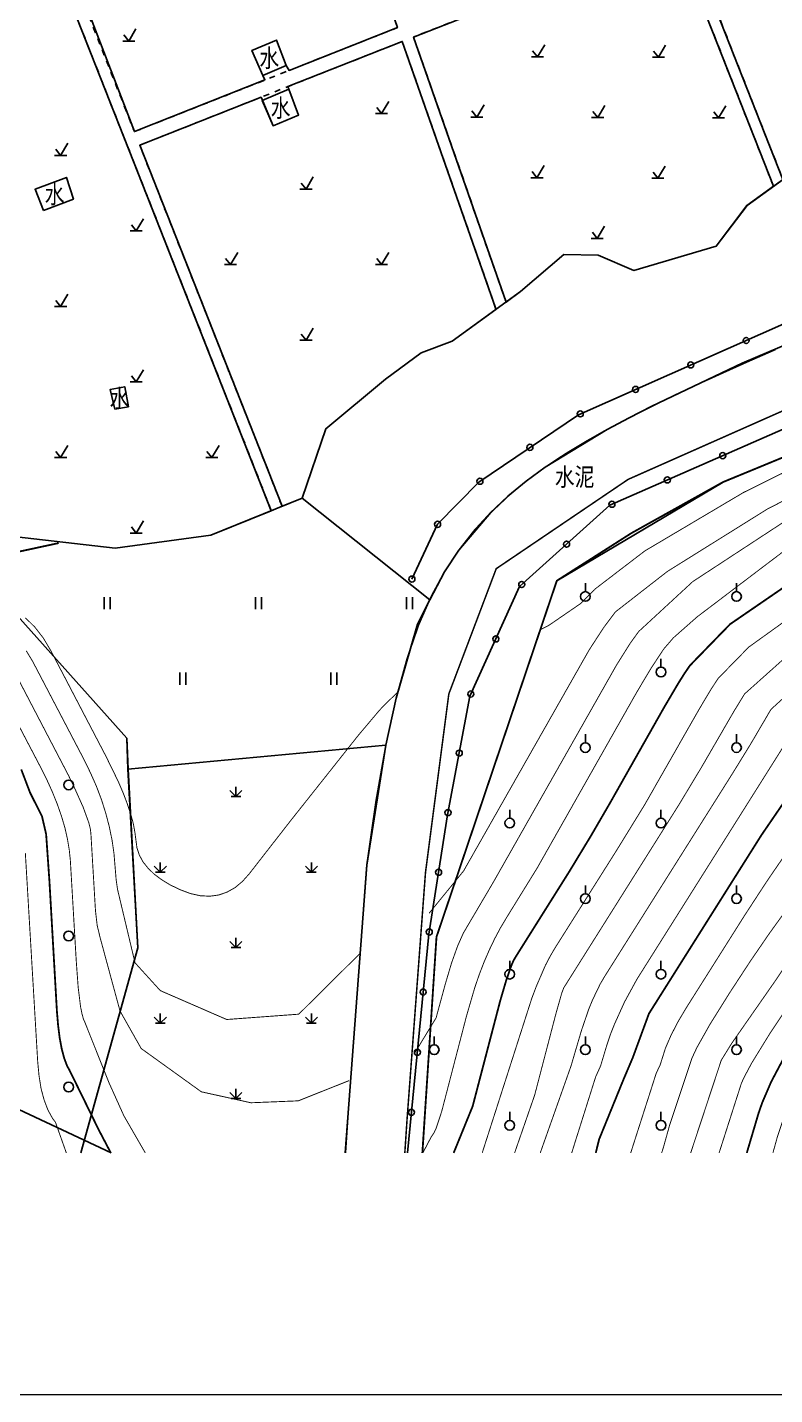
# Model space of a CAD drawing. Extents: x 396500 to 398250, y 1005980 to 1008200.
# Drawn here: x 397064.8 to 397126.6, y 1005980 to 1006093.1 of the extents above; entities that cross this region are included whole.
import ezdxf
from ezdxf.enums import TextEntityAlignment as Align

# ---------------------------------------------------------------- set-up
doc = ezdxf.new("R2010")
doc.units = 0
doc.header["$LTSCALE"] = 0.5
doc.linetypes.add('X6', pattern=[2, 1, -1])
doc.layers.get('0').update_dxf_attribs({"linetype": 'CONTINUOUS'})
doc.layers.add('ASSIST', color=7, linetype='CONTINUOUS', plot=False)
for name, color, linetype in [('DGX', 2, 'CONTINUOUS'), ('DLSS', 4, 'CONTINUOUS'), ('DMTZ', 3, 'CONTINUOUS'), ('GXYZ', 2, 'CONTINUOUS'), ('SXSS', 5, 'CONTINUOUS'), ('ZBTZ', 3, 'CONTINUOUS')]:
    doc.layers.add(name, color=color, linetype=linetype)
doc.layers.add('绘图层', color=6, linetype='CONTINUOUS', lineweight=5)
doc.styles.add('细等线体', font='长等线体_0.TTF', dxfattribs={"width": 0.8})
doc.linetypes.add('10422', pattern='A,2,[150,AAA.SHX,S=1,R=0,X=0,Y=1],2,[177,AAA.SHX,S=1,R=0,X=0,Y=0.8],1e-09', length=4)
doc.linetypes.add('1161', pattern='A,0,[149,AAA.SHX,S=0.15,R=0,X=0,Y=0],-1.6', length=1.6)
doc.linetypes.add('8353', pattern='A,1.5,[145,AAA.SHX,S=1,R=0,X=0,Y=-0.1],1.5,-1,1.5,[145,AAA.SHX,S=1,R=0,X=0,Y=1.1],1.5,-1', length=8)

# ---------------------------------------------------------------- blocks, each defined once
blk = doc.blocks.new('gc123')
for p, q in [((-1, 0), (1, 0)), ((0, 0), (-0.8, 1)), ((0, 0), (1.2, 2))]:
    blk.add_line(p, q)
blk = doc.blocks.new('gc125')
blk.add_line((0, 0.8), (0, 2.2))
blk.add_circle((0, 0), 0.8)
blk = doc.blocks.new('gc326')
blk.add_circle((0, 0), 0.8)
blk = doc.blocks.new('gc121')
for p, q in [((-0.5, -1), (-0.5, 1)), ((0.5, -1), (0.5, 1))]:
    blk.add_line(p, q)
blk = doc.blocks.new('gc124')
for p, q in [((-1, 1), (0, 0)), ((-0.8, 0), (0.8, 0)), ((0, 0), (0, 1.6)), ((0, 0), (1, 1))]:
    blk.add_line(p, q)
blk = doc.blocks.new('gc170')
at = {"linetype": 'Continuous'}
blk.add_circle((0, 0), 0.5, dxfattribs=at)

msp = doc.modelspace()

# ---------------------------------------------------------------- linework, layer by layer
at = {"layer": 'ASSIST', "linetype": '1161', "flags": 128}
for points in [[(397088.03, 1006114.18), (397095.39, 1006093.11), (397086.43, 1006089.57), (397086.19, 1006089.97), (397085.38, 1006092.08), (397083.36, 1006091.22), (397084.25, 1006089.14), (397084.43, 1006088.79), (397073.64, 1006084.5), (397065.67, 1006105.25)], [(397079.95, 1006051.11), (397072.06, 1006050.04), (397063.65, 1006051), (397059.13, 1006051.38), (397056.4, 1006059.99), (397052.86, 1006059.12), (397049.13, 1006068.06), (397052.05, 1006069.45), (397047.54, 1006081.83), (397055.93, 1006101.43), (397064.55, 1006104.91), (397073.57, 1006082.02), (397084.96, 1006053.13)], [(397099.92, 1006067.16), (397097.35, 1006066.21), (397094.4, 1006064.02), (397089.47, 1006059.92), (397087.52, 1006054.17), (397085.86, 1006053.5), (397074.08, 1006083.38), (397084.12, 1006087.35), (397085.1, 1006084.99), (397087.21, 1006085.87), (397086.41, 1006088.01), (397086.34, 1006088.23), (397095.79, 1006091.97), (397103.49, 1006069.93), (397103.54, 1006069.79)]]:
    msp.add_lwpolyline(points, close=True, dxfattribs=at)
at = {"layer": 'ASSIST', "linetype": 'Continuous', "elevation": -27.35, "flags": 128}
for points in [[(397250, 1006109.14), (397214.84, 1006095.67), (397163.56, 1006075.8), (397112.96, 1006053.59), (397105.49, 1006046.87), (397101.39, 1006037.8), (397099.54, 1006027.97), (397097.99, 1006018.1), (397096.23, 1006000)], [(397096.59, 1006047.48), (397098.71, 1006052.01), (397102.11, 1006055.51), (397110.35, 1006061.08), (397137.78, 1006073.23), (397156.1, 1006081.26)]]:
    msp.add_lwpolyline(points, dxfattribs=at)
at = {"layer": 'ASSIST', "linetype": '1161', "elevation": -27.35}
for points in [[(397127.26, 1006080.54), (397119.17, 1006101.13), (397140.54, 1006109.59), (397149.72, 1006086.45), (397148.96, 1006085.15), (397143.68, 1006082.57), (397138.55, 1006081.23), (397133.39, 1006082.64), (397129.98, 1006082.5)], [(397104.38, 1006070.4), (397096.72, 1006092.33), (397106.59, 1006096.2), (397106.7, 1006095.9), (397107.26, 1006094.17), (397109.5, 1006094.72), (397108.88, 1006096.62), (397108.72, 1006097.03), (397118.31, 1006100.79), (397126.49, 1006080), (397124.27, 1006078.38), (397121.75, 1006075.02), (397114.94, 1006073.02), (397111.98, 1006074.27), (397109.16, 1006074.33), (397105.58, 1006071.27)]]:
    msp.add_lwpolyline(points, close=True, dxfattribs=at)
at = {"layer": 'ASSIST', "linetype": '1161', "flags": 128}
for points in [[(397097.45, 1006000), (397098.62, 1006017.87), (397108.57, 1006047.34), (397122.32, 1006055.51), (397164.55, 1006072.93), (397199.58, 1006089.08), (397206.71, 1006090.29), (397208.42, 1006089.35), (397209.97, 1006089.92), (397248.24, 1006104.35), (397250, 1006105.04)], [(397011.15, 1006000), (397015.56, 1006013.29), (397017.13, 1006018.04), (397019.13, 1006024.83), (397017.32, 1006028.66), (397014.12, 1006030.5), (397019.93, 1006043.73), (397027.18, 1006040.67), (397028.33, 1006040.12), (397029.73, 1006043.06), (397047.61, 1006048.57), (397049.03, 1006048.98), (397057.64, 1006051.51), (397073, 1006034.31), (397073.13, 1006031.74), (397073.92, 1006016.96), (397069.2, 1006000)]]:
    msp.add_lwpolyline(points, dxfattribs=at)
at = {"layer": 'ASSIST', "linetype": 'Continuous', "flags": 128}
msp.add_lwpolyline([(397079.95, 1006051.11), (397084.96, 1006053.13), (397085.86, 1006053.5), (397087.52, 1006054.17), (397098.06, 1006045.76), (397097.05, 1006043.74), (397096.47, 1006041.73), (397095.28, 1006037.62), (397094.43, 1006033.73), (397073.1, 1006031.74), (397073, 1006034.31), (397057.64, 1006051.51), (397063.65, 1006051), (397072.06, 1006050.04)], close=True, dxfattribs=at)
at = {"layer": 'DGX', "linetype": 'Continuous', "const_width": 0.075}
for points, elevation in [([(397178.8, 1006078.81), (397178.84, 1006078.48), (397177.94, 1006076.25), (397176.32, 1006073.75), (397171.48, 1006071.66), (397159.81, 1006068.45), (397153.96, 1006065.84), (397146.83, 1006062.02), (397140.31, 1006058.81), (397127.47, 1006052.29), (397119.81, 1006047.27), (397115.35, 1006043.15), (397114.66, 1006042.2), (397113.51, 1006040.37), (397103.32, 1006022.4), (397100.84, 1006018.19), (397100.37, 1006017.13), (397099.87, 1006015.73), (397099.35, 1006013.98), (397098.59, 1006011.18), (397096.75, 1006008.15)], 16.5), ([(397102.4, 1006000), (397106.5, 1006012.79), (397106.87, 1006013.77), (397107.63, 1006015.53), (397108.04, 1006016.31), (397108.46, 1006017.02), (397113.48, 1006024.98), (397115.83, 1006028.8), (397120.31, 1006036.66), (397121.34, 1006038.39), (397121.92, 1006039.27), (397124.44, 1006041.85), (397134.38, 1006049), (397148.86, 1006057.06), (397162.01, 1006064.83), (397171.48, 1006067.15), (397179.95, 1006067.74), (397182.33, 1006068.85)], 18), ([(397105.08, 1006000), (397106.74, 1006004.79), (397108.49, 1006011.5), (397108.98, 1006013.23), (397109.15, 1006013.67), (397118.65, 1006028.78), (397120.5, 1006031.85), (397123.24, 1006036.58), (397124.1, 1006037.98), (397128.84, 1006042.22), (397134.74, 1006046.61), (397148.9, 1006054.75), (397162.11, 1006062.52), (397171.68, 1006065.32), (397180.41, 1006066.15), (397183.21, 1006067.51)], 18.5), ([(397148.52, 1006066.31), (397146.96, 1006064.12), (397136.86, 1006058.86), (397125.99, 1006053.28), (397117.71, 1006048.11), (397113.41, 1006044.76), (397112.44, 1006043.46), (397111.24, 1006041.61), (397100.86, 1006023.33), (397098.01, 1006019.83)], 16), ([(397107.2, 1006000), (397109.74, 1006007.18), (397110.62, 1006010.17), (397111.21, 1006011.89), (397111.52, 1006012.65), (397112.16, 1006013.98), (397112.5, 1006014.56), (397123.09, 1006031.38), (397124.58, 1006033.8), (397126.28, 1006036.7), (397130.62, 1006040.65), (397135.09, 1006044.22), (397148.94, 1006052.43), (397162.22, 1006060.22), (397171.87, 1006063.49), (397180.88, 1006064.56), (397184.12, 1006066.19)], 19), ([(397109.8, 1006000), (397111.78, 1006006.29), (397112.19, 1006007.2), (397112.7, 1006008.9), (397112.99, 1006009.77), (397113.34, 1006010.66), (397114.17, 1006012.49), (397115.2, 1006014.38), (397128.44, 1006035.42), (397132.15, 1006039.01), (397135.45, 1006041.83), (397148.98, 1006050.11), (397162.32, 1006057.91), (397172.07, 1006061.65), (397181.35, 1006062.96), (397184.98, 1006064.85)], 19.5), ([(397114.68, 1006000), (397116.8, 1006006.62), (397117.11, 1006007.26), (397117.55, 1006008.66), (397117.99, 1006009.68), (397118.55, 1006010.78), (397119.24, 1006011.95), (397124.08, 1006019.62), (397125.91, 1006022.43), (397127.53, 1006024.8), (397132.76, 1006032.03), (397136.65, 1006036.91), (397150.4, 1006046.39), (397163.8, 1006054.35), (397173.2, 1006058.32), (397182.43, 1006059.61), (397185.55, 1006060.87), (397187.06, 1006061.57)], 20.5), ([(397117.24, 1006000), (397117.4, 1006000.51), (397117.89, 1006002.27), (397119.75, 1006007.85), (397120.15, 1006008.71), (397121.24, 1006010.65), (397122.89, 1006013.29), (397124.59, 1006015.89), (397126.18, 1006018.21), (397132.35, 1006026.74), (397134.3, 1006029.5), (397139.13, 1006036.73), (397151.77, 1006044.99), (397165.17, 1006053.09), (397174.12, 1006056.83), (397183.04, 1006057.86), (397185.38, 1006058.8), (397188.3, 1006059.63)], 21), ([(397107.2, 1006043.29), (397107.91, 1006043.65), (397110.56, 1006045.47), (397111.71, 1006046.64), (397115.85, 1006049.81), (397124, 1006054.64), (397128.9, 1006057.07), (397129.08, 1006058.3)], 15.5), ([(397119.64, 1006000), (397122.17, 1006007.67), (397123.02, 1006009.05), (397126.7, 1006014.33), (397136.46, 1006028.97), (397140.12, 1006034.13), (397153.14, 1006043.6), (397166.54, 1006051.83), (397175.05, 1006055.34), (397183.66, 1006056.1), (397185.21, 1006056.73), (397189.8, 1006057.26)], 21.5), ([(397121.99, 1006000), (397123.83, 1006005.75), (397124.04, 1006006.22), (397124.67, 1006007.41), (397126.17, 1006009.85), (397138.04, 1006027.66), (397141.33, 1006032.35), (397154.51, 1006042.2), (397167.91, 1006050.57), (397175.98, 1006053.85), (397184.27, 1006054.35), (397185.05, 1006054.66), (397190.07, 1006054.42), (397191.4, 1006054.76)], 22), ([(397127.76, 1006050.11), (397120.17, 1006044.35), (397118.2, 1006042.61), (397117.4, 1006041.68), (397116.35, 1006040.08), (397115.17, 1006038.1), (397106.95, 1006023.58), (397104.42, 1006019.48), (397103.92, 1006018.64), (397103.44, 1006017.74), (397102.99, 1006016.8), (397102.56, 1006015.81), (397102.16, 1006014.77), (397101.79, 1006013.69), (397101.11, 1006011.36), (397099.05, 1006003.43), (397098.59, 1006002.04), (397098.44, 1006001.71), (397098.15, 1006001.26), (397097.49, 1006000)], 17), ([(397126.44, 1006000), (397126.81, 1006001.33), (397127.18, 1006002.45), (397127.98, 1006004.52), (397128.41, 1006005.46), (397128.86, 1006006.36), (397129.33, 1006007.19), (397129.82, 1006007.97), (397141.21, 1006025.04), (397144.69, 1006029.95), (397158.83, 1006040.12), (397170.88, 1006047.61), (397176.97, 1006050.05), (397184.46, 1006050.32), (397188.56, 1006049.49), (397194.13, 1006048.55), (397195.35, 1006048.66)], 23), ([(397064.62, 1006044.28), (397065.4, 1006043.51), (397066.1, 1006042.61), (397066.71, 1006041.59), (397071.29, 1006032.81), (397072.31, 1006030.72), (397072.72, 1006029.76), (397073.06, 1006028.86), (397073.34, 1006028.02), (397073.55, 1006027.24), (397073.68, 1006026.52), (397073.85, 1006025.24), (397074.04, 1006024.66), (397074.34, 1006024.1), (397074.75, 1006023.58), (397075.26, 1006023.08), (397075.87, 1006022.62), (397076.59, 1006022.18), (397077.42, 1006021.78), (397078.27, 1006021.46), (397079.09, 1006021.28), (397079.87, 1006021.24), (397080.61, 1006021.34), (397081.3, 1006021.58), (397081.96, 1006021.95), (397082.57, 1006022.46), (397083.15, 1006023.11), (397086.47, 1006027.38), (397092.17, 1006034.57), (397093.84, 1006036.55), (397094.21, 1006036.96), (397095.42, 1006038.13)], 15.5), ([(397063.74, 1006039.77), (397068.19, 1006031.23), (397068.66, 1006030.26), (397069.4, 1006028.61), (397069.86, 1006027.34), (397069.99, 1006026.84), (397070.04, 1006026.44), (397070.42, 1006020.03), (397070.56, 1006018.83), (397070.81, 1006017.79), (397072.45, 1006011.74), (397074.2, 1006008.64), (397079.17, 1006005.06), (397083.27, 1006004.15), (397087.19, 1006004.31), (397091.38, 1006005.98)], 16.5), ([(397068.01, 1006000), (397067.11, 1006002.54), (397066.86, 1006002.87), (397066.48, 1006003.57), (397066.17, 1006004.39), (397065.92, 1006005.33), (397065.75, 1006006.4), (397065.64, 1006007.58), (397064.62, 1006024.82)], 18)]:
    msp.add_lwpolyline(points, dxfattribs=dict(at, elevation=elevation))
at = {"layer": 'DGX', "color": 3, "linetype": 'Continuous', "lineweight": -2, "const_width": 0.15}
for points, elevation in [([(397100.04, 1006000), (397101.61, 1006003.86), (397103.89, 1006012.59), (397104.38, 1006014.26), (397104.79, 1006015.45), (397104.96, 1006015.85), (397105.11, 1006016.13), (397109.62, 1006023.31), (397111.4, 1006026.25), (397112.99, 1006028.99), (397117.44, 1006036.86), (397118.6, 1006038.83), (397119.12, 1006039.66), (397119.58, 1006040.33), (397122.9, 1006043.75), (397134.03, 1006051.39), (397148.81, 1006059.38), (397161.91, 1006067.14), (397171.28, 1006068.99), (397179.48, 1006069.34), (397181.67, 1006070.3)], 17.5), ([(397111.79, 1006000), (397112.07, 1006001.13), (397114.09, 1006006.09), (397114.85, 1006007.88), (397116.19, 1006011.53), (397125.5, 1006026.31), (397130.55, 1006033.69), (397135.19, 1006039.07), (397149.02, 1006047.79), (397162.42, 1006055.61), (397172.27, 1006059.82), (397181.82, 1006061.37), (397185.71, 1006062.94), (397186.05, 1006063.16)], 20), ([(397124.28, 1006000), (397125.26, 1006003.31), (397125.56, 1006004.17), (397126.3, 1006005.89), (397127.22, 1006007.63), (397127.75, 1006008.51), (397139, 1006025.43), (397143.01, 1006031.33), (397155.88, 1006040.8), (397169.28, 1006049.31), (397176.9, 1006052.35), (397184.88, 1006052.59), (397190, 1006051.54), (397193.42, 1006051.02), (397193.75, 1006051.12)], 22.5), ([(397029.37, 1006042.31), (397031, 1006042.93), (397037.94, 1006044.18), (397044.8, 1006046.3), (397049.81, 1006048.14), (397058.57, 1006048.56), (397067.38, 1006050.46)], 15), ([(397071.69, 1006000), (397070.7, 1006001.89), (397068.25, 1006006.89), (397068.08, 1006007.18), (397067.84, 1006007.82), (397067.63, 1006008.6), (397067.46, 1006009.51), (397067.33, 1006010.55), (397067.23, 1006011.73), (397066.61, 1006022.52), (397066.34, 1006026.37), (397066, 1006027.84), (397065.01, 1006029.81), (397064.28, 1006031.73)], 17.5)]:
    msp.add_lwpolyline(points, dxfattribs=dict(at, elevation=elevation))
at = {"layer": 'DGX', "linetype": 'Continuous', "const_width": 0.075, "flags": 128}
for points, elevation in [([(397092.3, 1006016.51), (397087.23, 1006011.48), (397081.27, 1006011.04), (397075.78, 1006013.43), (397073.69, 1006015.73), (397072.24, 1006021.82), (397072.13, 1006022.59), (397071.95, 1006024.77), (397071.79, 1006025.88), (397071.56, 1006027), (397071.27, 1006028.11), (397070.92, 1006029.22), (397070.5, 1006030.33), (397070.01, 1006031.44), (397069.47, 1006032.55), (397065.22, 1006040.68), (397064.69, 1006041.55)], 16), ([(397074.54, 1006000), (397072.77, 1006003.07), (397071.54, 1006005.8), (397069.51, 1006010.89), (397069.43, 1006011.06), (397069.31, 1006011.49), (397069.19, 1006012.07), (397068.99, 1006013.68), (397068.83, 1006015.88), (397068.34, 1006024.23), (397068.25, 1006025.09), (397068.1, 1006025.98), (397067.89, 1006026.91), (397067.61, 1006027.86), (397067.26, 1006028.86), (397066.85, 1006029.88), (397066.37, 1006030.94), (397065.82, 1006032.03), (397062.25, 1006038.85)], 17)]:
    msp.add_lwpolyline(points, dxfattribs=dict(at, elevation=elevation))
at = {"layer": 'DLSS', "linetype": 'X6', "elevation": -27.35}
for points in [[(397084.96, 1006053.13), (397064.55, 1006104.91), (397055.93, 1006101.43), (397043.75, 1006072.99), (397042.98, 1006070.96), (397028.33, 1006040.12), (397027.18, 1006040.67), (397041.81, 1006071.46), (397042.57, 1006073.47), (397054.97, 1006102.41), (397064.09, 1006106.1), (397065.02, 1006106.43), (397087.55, 1006115.36), (397109.21, 1006124.07), (397110.1, 1006124.34), (397132.21, 1006133.16)], [(397141.41, 1006109.93), (397119.17, 1006101.13), (397127.26, 1006080.55)], [(397126.48, 1006079.99), (397118.31, 1006100.79), (397096.72, 1006092.33), (397104.38, 1006070.4)], [(397085.86, 1006053.5), (397074.08, 1006083.38), (397095.79, 1006091.97), (397103.54, 1006069.79)]]:
    msp.add_lwpolyline(points, dxfattribs=at)
msp.add_lwpolyline([(397073.64, 1006084.5), (397095.39, 1006093.11), (397088.03, 1006114.18), (397065.47, 1006105.24)], close=True, dxfattribs=at)
at = {"layer": 'DLSS', "linetype": 'Continuous', "const_width": 0.125, "elevation": -27.35, "flags": 128}
for points in [[(397096, 1006000), (397096.19, 1006002.84), (397097.71, 1006023.2), (397099.64, 1006037.98), (397103.56, 1006048.34), (397114.47, 1006055.73), (397130.19, 1006062.7), (397149.6, 1006070.92), (397206.21, 1006093.49), (397227.99, 1006101.8), (397250, 1006109.72)], [(397091.1, 1006000), (397091.31, 1006003.18), (397092.85, 1006023.8)]]:
    msp.add_lwpolyline(points, dxfattribs=at)
at = {"layer": 'DLSS', "linetype": 'Continuous', "lineweight": 0, "const_width": 0.125, "flags": 128}
msp.add_lwpolyline([(397092.85, 1006023.8), (397093.62, 1006029.15), (397094.43, 1006033.73), (397095.28, 1006037.62), (397096.19, 1006040.91), (397097.15, 1006043.7), (397098.19, 1006046.06), (397099.29, 1006048.09), (397100.47, 1006049.88), (397101.74, 1006051.5), (397103.1, 1006052.98), (397104.53, 1006054.33), (397106.03, 1006055.58), (397107.61, 1006056.74), (397109.26, 1006057.83), (397110.97, 1006058.86), (397112.73, 1006059.86), (397114.56, 1006060.83), (397116.44, 1006061.78), (397118.37, 1006062.72), (397120.36, 1006063.66), (397122.41, 1006064.59), (397124.5, 1006065.53), (397126.65, 1006066.47)], dxfattribs=at)
at = {"layer": 'DMTZ', "linetype": '10422', "elevation": -27.35}
msp.add_lwpolyline([(397048.95, 1006048.98), (397057.64, 1006051.51), (397063.65, 1006051), (397072.06, 1006050.04), (397079.96, 1006051.11), (397087.52, 1006054.17), (397089.47, 1006059.92), (397094.4, 1006064.02), (397097.35, 1006066.21), (397099.92, 1006067.16), (397105.58, 1006071.27), (397109.16, 1006074.33), (397111.98, 1006074.27), (397114.94, 1006073.02), (397121.75, 1006075.02), (397124.27, 1006078.38), (397129.98, 1006082.5), (397133.39, 1006082.64), (397138.55, 1006081.23), (397143.68, 1006082.57), (397148.96, 1006085.15), (397149.72, 1006086.45), (397140.54, 1006109.59)], dxfattribs=at)
at = {"layer": 'GXYZ', "linetype": 'Continuous'}
msp.add_line((397040.55, 1006014.66), (397071.73, 1006000), dxfattribs=at)
at = {"layer": 'SXSS', "linetype": '8353', "const_width": 0.15, "elevation": -27.35, "flags": 128}
msp.add_lwpolyline([(397250, 1006106.21), (397243.58, 1006103.81), (397226.72, 1006097.52), (397216.83, 1006093.98), (397209.77, 1006091.44), (397206.03, 1006090.04), (397194.94, 1006085.46), (397169.05, 1006074.78), (397146.87, 1006065.63), (397135.77, 1006061.06), (397124.68, 1006056.48), (397122.32, 1006055.51), (397115.38, 1006051.64), (397114.72, 1006051.27), (397109.03, 1006047.64), (397108.57, 1006047.34), (397098.62, 1006017.87), (397097.45, 1006000)], dxfattribs=at)
at = {"layer": 'SXSS', "linetype": 'Continuous', "elevation": -27.35, "flags": 128}
for points in [[(397084.25, 1006089.14), (397086.19, 1006089.97), (397085.38, 1006092.08), (397083.36, 1006091.22)], [(397084.21, 1006087.07), (397085.1, 1006084.99), (397087.21, 1006085.87), (397086.41, 1006088.01)], [(397066.12, 1006077.99), (397068.6, 1006078.92), (397068.02, 1006080.71), (397065.43, 1006079.74)], [(397072.01, 1006061.53), (397071.63, 1006063.16), (397072.84, 1006063.39), (397073.15, 1006061.74)]]:
    msp.add_lwpolyline(points, close=True, dxfattribs=at)
at = {"layer": 'ZBTZ', "linetype": '1161', "elevation": -27.35}
for points in [[(397141.67, 1006072.9), (397123.91, 1006065.35), (397116.44, 1006061.78), (397114.56, 1006060.83), (397112.73, 1006059.86), (397107.61, 1006056.74), (397106.03, 1006055.58), (397104.53, 1006054.33), (397103.1, 1006052.98), (397100.47, 1006049.88), (397099.29, 1006048.09), (397098.06, 1006045.76), (397087.52, 1006054.17), (397089.47, 1006059.92), (397094.4, 1006064.02), (397097.35, 1006066.21), (397099.92, 1006067.16), (397105.58, 1006071.27), (397109.16, 1006074.33), (397111.98, 1006074.27), (397114.94, 1006073.02), (397121.75, 1006075.02), (397124.32, 1006078.38), (397129.98, 1006082.5)], [(397069.2, 1006000), (397073.92, 1006016.96), (397073.1, 1006031.74), (397094.43, 1006033.73), (397092.85, 1006023.8), (397091.08, 1006000)]]:
    msp.add_lwpolyline(points, dxfattribs=at)
at = {"layer": 'ZBTZ', "linetype": '1161', "elevation": -27.35, "flags": 128}
msp.add_lwpolyline([(397098.06, 1006045.76), (397087.52, 1006054.17)], dxfattribs=at)
at = {"layer": 'ZBTZ', "linetype": '1161', "flags": 128}
msp.add_lwpolyline([(397073.1, 1006031.74), (397073, 1006034.31), (397057.64, 1006051.51)], dxfattribs=at)
at = {"layer": '绘图层', "linetype": 'Continuous', "flags": 128}
msp.add_lwpolyline([(396900, 1006330), (396900, 1005980), (397250, 1005980), (397250, 1006330)], close=True, dxfattribs=at)

# ---------------------------------------------------------------- block references
at = {"layer": 'ZBTZ', "linetype": 'Continuous'}
for name, p, xscale, yscale in [('gc123', (397073.17, 1006092), 0.5, 0.5), ('gc123', (397106.97, 1006090.69, -27.35), 0.5000000000004171, 0.4999999999999624), ('gc123', (397116.97, 1006090.65, -27.35), 0.5000000000004171, 0.4999999999999624), ('gc123', (397094.08, 1006086), 0.5, 0.5), ('gc123', (397101.95, 1006085.71, -27.35), 0.5000000000004171, 0.4999999999999624), ('gc123', (397111.95, 1006085.67, -27.35), 0.5000000000004171, 0.4999999999999624), ('gc123', (397121.95, 1006085.63, -27.35), 0.5000000000004171, 0.4999999999999624), ('gc123', (397067.54, 1006082.54), 0.5, 0.5), ('gc123', (397106.93, 1006080.69, -27.35), 0.5000000000004171, 0.4999999999999624), ('gc123', (397116.93, 1006080.65, -27.35), 0.5000000000004171, 0.4999999999999624), ('gc123', (397087.83, 1006079.75), 0.5, 0.5), ('gc123', (397073.79, 1006076.29), 0.5, 0.5), ('gc123', (397111.91, 1006075.67, -27.35), 0.5000000000004171, 0.4999999999999624), ('gc123', (397081.58, 1006073.5), 0.5, 0.5), ('gc123', (397094.08, 1006073.5), 0.5, 0.5), ('gc123', (397067.54, 1006070.04), 0.5, 0.5), ('gc123', (397087.83, 1006067.25), 0.5, 0.5), ('gc170', (397124.23, 1006067.22), 0.5, 0.5), ('gc123', (397073.79, 1006063.79), 0.5, 0.5), ('gc170', (397119.65, 1006065.2), 0.5, 0.5), ('gc170', (397115.08, 1006063.17), 0.5, 0.5), ('gc170', (397110.51, 1006061.15), 0.5, 0.5), ('gc123', (397067.54, 1006057.54), 0.5, 0.5), ('gc123', (397080.04, 1006057.54), 0.5, 0.5), ('gc170', (397106.35, 1006058.38), 0.5, 0.5), ('gc170', (397122.29, 1006057.69), 0.5, 0.5), ('gc170', (397102.21, 1006055.57), 0.5, 0.5), ('gc170', (397117.71, 1006055.68), 0.5, 0.5), ('gc170', (397113.13, 1006053.67), 0.5, 0.5), ('gc123', (397073.79, 1006051.29), 0.5, 0.5), ('gc170', (397098.71, 1006052.01), 0.5, 0.5), ('gc170', (397109.38, 1006050.37), 0.5, 0.5), ('gc170', (397096.59, 1006047.48), 0.5, 0.5), ('gc170', (397105.67, 1006047.03), 0.5, 0.5), ('gc125', (397110.93, 1006046.04), 0.5, 0.5), ('gc125', (397123.43, 1006046.04), 0.5, 0.5), ('gc121', (397071.39, 1006045.49), 0.5, 0.5), ('gc121', (397083.89, 1006045.49), 0.5, 0.5), ('gc121', (397096.39, 1006045.49), 0.5, 0.5), ('gc170', (397103.53, 1006042.53), 0.5, 0.5), ('gc125', (397117.18, 1006039.79), 0.5, 0.5), ('gc121', (397077.64, 1006039.24), 0.5, 0.5), ('gc121', (397090.14, 1006039.24), 0.5, 0.5), ('gc170', (397101.46, 1006037.97), 0.5, 0.5), ('gc125', (397110.93, 1006033.54), 0.5, 0.5), ('gc125', (397123.43, 1006033.54), 0.5, 0.5), ('gc170', (397100.5, 1006033.08), 0.5, 0.5), ('gc326', (397068.2, 1006030.45), 0.5, 0.5), ('gc124', (397082.03, 1006029.49), 0.5, 0.5), ('gc170', (397099.57, 1006028.16), 0.5, 0.5), ('gc125', (397104.68, 1006027.29), 0.5, 0.5), ('gc125', (397117.18, 1006027.29), 0.5, 0.5), ('gc124', (397075.78, 1006023.24), 0.5, 0.5), ('gc124', (397088.28, 1006023.24), 0.5, 0.5), ('gc170', (397098.79, 1006023.22), 0.5, 0.5), ('gc125', (397110.93, 1006021.04), 0.5, 0.5), ('gc125', (397123.43, 1006021.04), 0.5, 0.5), ('gc326', (397068.2, 1006017.95), 0.5, 0.5), ('gc170', (397098.02, 1006018.28), 0.5, 0.5), ('gc124', (397082.03, 1006016.99), 0.5, 0.5), ('gc125', (397104.68, 1006014.79), 0.5, 0.5), ('gc125', (397117.18, 1006014.79), 0.5, 0.5), ('gc170', (397097.52, 1006013.31), 0.5, 0.5), ('gc124', (397075.78, 1006010.74), 0.5, 0.5), ('gc124', (397088.28, 1006010.74), 0.5, 0.5), ('gc125', (397098.43, 1006008.54), 0.5, 0.5), ('gc125', (397110.93, 1006008.54), 0.5, 0.5), ('gc125', (397123.43, 1006008.54), 0.5, 0.5), ('gc170', (397097.04, 1006008.33), 0.5, 0.5), ('gc326', (397068.2, 1006005.45), 0.5, 0.5), ('gc124', (397082.03, 1006004.49), 0.5, 0.5), ('gc170', (397096.55, 1006003.36), 0.5, 0.5), ('gc125', (397104.68, 1006002.29), 0.5, 0.5), ('gc125', (397117.18, 1006002.29), 0.5, 0.5)]:
    msp.add_blockref(name, p, dxfattribs=dict(at, xscale=xscale, yscale=yscale))

# ---------------------------------------------------------------- texts
at = {"layer": 'DLSS', "linetype": 'Continuous', "style": '细等线体', "width": 0.8}
msp.add_text('水泥', height=1.5, dxfattribs=at).set_placement((397110.04, 1006055.96), align=Align.MIDDLE)
at = {"layer": 'SXSS', "color": 5, "linetype": 'Continuous', "style": '细等线体', "width": 0.8}
for p in [(397084.79, 1006090.61), (397085.73, 1006086.49), (397067.04, 1006079.34), (397072.4, 1006062.46)]:
    msp.add_text('水', height=1.5, dxfattribs=at).set_placement(p, align=Align.MIDDLE)

doc.saveas('drawing.dxf')
